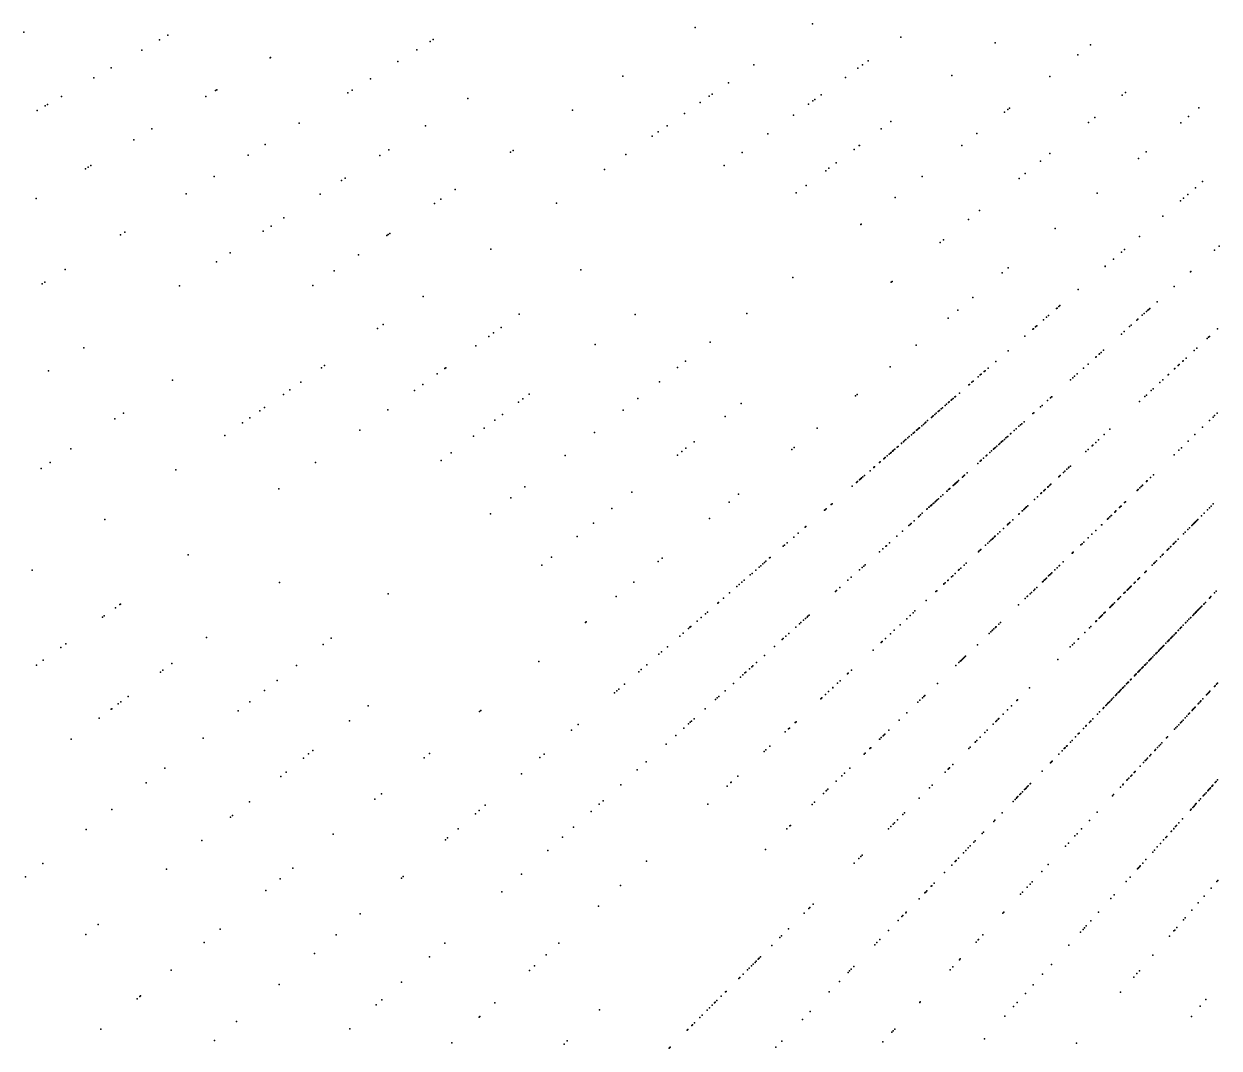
# Model space of a CAD drawing. Header units: metres. Extents: x -4327 to 4266, y -3886 to 3992.
# Drawn here: x -831.5 to -564.8, y -687.5 to -459 of the extents above; entities that cross this region are included whole.
import ezdxf

# ---------------------------------------------------------------- set-up
doc = ezdxf.new("R2010")
doc.units = ezdxf.units.M

msp = doc.modelspace()

# ---------------------------------------------------------------- linework, layer by layer
for p in [(-831.49, -460.9, 2105.85), (-681.73, -459.83, 2102.67), (-655.57, -459.03, 2110.62), (-801.24, -462.6, 2107.35), (-799.39, -461.53, 2086.98), (-740.87, -462.95, 2123.84), (-740.18, -462.52, 2102.27), (-635.84, -461.97, 2114.4), (-614.78, -463.27, 2091.86), (-593.52, -463.71, 2088.86), (-805.16, -464.86, 2092.78), (-776.55, -466.6, 2094.46), (-776.46, -466.54, 2119.55), (-743.82, -464.79, 2099.67), (-596.35, -465.92, 2109.62), (-812, -468.81, 2101.3), (-748.07, -467.45, 2121.41), (-668.64, -468.18, 2083.84), (-645.42, -468.93, 2093.65), (-644.37, -468.16, 2097.09), (-643.15, -467.28, 2096.59), (-815.88, -471.05, 2111.35), (-754.2, -471.28, 2125.71), (-697.86, -470.71, 2094.96), (-648.21, -470.95, 2095.82), (-624.44, -470.55, 2114.04), (-602.57, -470.78, 2095.59), (-788.72, -473.91, 2105.19), (-788.46, -473.75, 2088.95), (-759.25, -474.43, 2101.21), (-758.22, -473.79, 2124), (-674.31, -472.16, 2101.53), (-585.73, -474.31, 2104.62), (-826.23, -477.02, 2128.74), (-823.13, -475.23, 2108.42), (-790.87, -475.21, 2095.35), (-732.47, -475.67, 2100.41), (-680.58, -476.55, 2097.44), (-678.63, -475.18, 2104.83), (-677.92, -474.68, 2099.26), (-656.42, -476.92, 2112), (-655.47, -476.22, 2105.5), (-655.06, -475.93, 2087.2), (-653.62, -474.88, 2109.85), (-586.49, -474.93, 2103.73), (-828.55, -478.37, 2122.32), (-826.76, -477.33, 2130.11), (-709.1, -478.3, 2102.15), (-684.12, -479.02, 2115.09), (-659.78, -479.36, 2109.06), (-612.74, -478.73, 2109.5), (-612.01, -478.16, 2103.45), (-611.57, -477.81, 2091.39), (-592.6, -479.88, 2107.55), (-571.68, -479.69, 2091.07), (-569.38, -477.76, 2108.05), (-802.92, -482.45, 2108.54), (-770.07, -481.19, 2118.33), (-741.9, -481.79, 2114.41), (-687.99, -481.74, 2093.56), (-640.25, -482.46, 2096.98), (-638.07, -480.82, 2083.04), (-593.99, -481, 2112.48), (-573.37, -481.12, 2100.9), (-806.96, -484.87, 2116.03), (-691.34, -484.08, 2113.74), (-689.98, -483.13, 2116.29), (-665.53, -483.53, 2100.13), (-618.87, -483.51, 2109.29), (-777.66, -485.94, 2107.38), (-750.09, -487.11, 2095.9), (-722.95, -487.64, 2103.67), (-722.36, -487.24, 2121.54), (-671.25, -487.7, 2114.81), (-646.29, -487.02, 2086.03), (-645.12, -486.13, 2099.2), (-645.1, -486.12, 2085.54), (-622.22, -486.13, 2106.63), (-581.1, -487.6, 2107.38), (-816.54, -490.63, 2091.81), (-781.44, -488.3, 2080.31), (-752.09, -488.41, 2095.15), (-697.17, -488.17, 2108.18), (-675.25, -490.6, 2110.45), (-650.27, -490.01, 2112.52), (-604.69, -489.67, 2121.57), (-602.59, -487.97, 2124.95), (-582.83, -489.05, 2102.84), (-817.77, -491.36, 2119.42), (-817.18, -491.01, 2133.43), (-789.07, -493.07, 2128.79), (-701.95, -491.51, 2119.31), (-652.6, -491.77, 2109.78), (-651.89, -491.24, 2110.93), (-631.1, -493.07, 2094.88), (-608.11, -492.43, 2098.08), (-760.62, -493.95, 2112.55), (-759.82, -493.43, 2113.5), (-735.3, -495.96, 2119.94), (-656.97, -495.06, 2106.85), (-609.47, -493.54, 2099.3), (-570.14, -495.61, 2098.68), (-568.51, -494.2, 2096.26), (-828.74, -497.96, 2113.89), (-795.3, -496.96, 2104.78), (-765.38, -497.04, 2097.3), (-738.47, -498.1, 2096.9), (-659.17, -496.72, 2107.11), (-637.13, -497.78, 2094.35), (-592.07, -496.81, 2110.96), (-573.47, -498.51, -473.37), (-572.78, -497.91, -476.26), (-571.84, -497.09, -477.78), (-739.9, -499.07, 2097.79), (-712.63, -498.99, 2124.8), (-618.29, -500.68, 2115.6), (-773.47, -502.3, 2094.44), (-644.8, -503.77, 2105.86), (-644.71, -503.71, 2115.83), (-620.77, -502.69, 2117.07), (-577.38, -501.91, 2103.71), (-809.91, -506.09, 2124.73), (-808.99, -505.51, 2097.79), (-778.09, -505.3, 2091.46), (-776.32, -504.15, 2117.79), (-750.53, -506.24, 2089.84), (-750.22, -506.03, 2114.23), (-749.84, -505.77, 2116.33), (-601.44, -504.67, 2094.69), (-582.62, -506.47, -472.78), (-727.29, -509.25, 2093.24), (-627.06, -507.79, 2096.86), (-626.31, -507.18, 2097.77), (-564.84, -508.58, 2100.73), (-785.45, -510.08, 2114.37), (-756.86, -510.51, 2088.7), (-588.42, -511.5, 2115.13), (-586.59, -509.92, 2087.5), (-585.98, -509.38, -467.39), (-565.84, -509.49, -476.08), (-822.32, -513.84, 2101.86), (-788.55, -512.09, 2110.26), (-762.26, -514.15, 2109.86), (-707.27, -513.86, 2099.24), (-613.26, -514.59, 2118.27), (-611.91, -513.45, 2106.64), (-590.27, -513.12, -469.08), (-590.25, -513.1, -487.81), (-571.22, -514.33, -472.47), (-571.16, -514.27, -470.69), (-827.45, -517.05, 2099.89), (-826.84, -516.67, 2122.53), (-659.93, -515.59, 2087.53), (-638, -516.64, 2109.38), (-637.79, -516.47, 2108.68), (-796.78, -517.44, 2119.84), (-767.02, -517.36, 2107.35), (-742.41, -519.84, 2107.92), (-596.25, -518.31, 2107.8), (-574.85, -517.6, 2116.31), (-619.79, -520.06, 2095.75), (-601.08, -522.51, -463.02), (-600.99, -522.43, -482.33), (-600.59, -522.09, -462.64), (-600.35, -521.88, -484.19), (-580.29, -522.5, -330.7), (-578.67, -521.04, -324.28), (-720.96, -523.81, 2113.83), (-695.14, -523.82, 2109.48), (-670.17, -523.6, 2103.32), (-625.25, -524.64, 2093.79), (-623.13, -522.86, 2113.89), (-604, -525.05, -315.5), (-603.34, -524.47, -304.62), (-602.88, -524.08, -306.89), (-583.19, -525.11, -294.63), (-582.98, -524.91, -467.58), (-581.97, -524.01, -310.7), (-581.58, -523.65, -310), (-581.05, -523.18, -315.15), (-580.71, -522.87, -316.95), (-580.53, -522.71, 2087.63), (-752.61, -526.98, 2092.7), (-751.37, -526.12, 2089.26), (-725.02, -526.76, 2093.77), (-606.39, -527.13, -326.41), (-606.27, -527.03, -479.41), (-605.8, -526.61, -329.67), (-605.7, -526.53, -330.64), (-605.51, -526.36, 2098.62), (-586.01, -527.65, -483.53), (-584.81, -526.56, -464.41), (-584.48, -526.26, -294.3), (-565.22, -527.08, -470.41), (-727.79, -528.77, 2092.3), (-726.71, -527.98, 2092.33), (-704.03, -530.52, 2116.78), (-678.38, -530.01, 2096.1), (-608.18, -528.68, 2101.01), (-586.65, -528.22, -484.05), (-567.53, -529.23, 2094.63), (-567.23, -528.95, -326.48), (-567.01, -528.74, 2096.22), (-818.15, -531.31, 2114.57), (-730.64, -530.84, 2091.06), (-632.45, -530.69, 2090.9), (-632.44, -530.68, 2111.06), (-611.93, -531.95, -299.88), (-592.27, -533.28, -461.59), (-591.63, -532.71, -313.85), (-591.53, -532.62, 2085.51), (-591.17, -532.3, -463.63), (-590.61, -531.79, -319.33), (-570.37, -531.88, -311.39), (-569.81, -531.36, -326.46), (-765.1, -535.73, 2108.65), (-764.4, -535.24, 2100.55), (-737.59, -535.89, 2107.77), (-737.47, -535.8, 2104.29), (-737.39, -535.74, 2104.06), (-685.66, -535.7, 2095.8), (-683.88, -534.3, 2122.96), (-638.25, -535.56, 2106.73), (-616.39, -535.82, -299.03), (-614.68, -534.33, 2106.27), (-595.06, -535.8, 2104.83), (-594.06, -534.9, -351.48), (-592.35, -533.35, -292.33), (-574.68, -535.9, -295.5), (-573.94, -535.21, 2100.7), (-573.73, -535.01, -314.71), (-572.92, -534.25, -486.24), (-572.89, -534.23, -320.22), (-572.19, -533.57, -303.02), (-825.99, -536.4, 2119.61), (-798.33, -538.48, 2114.56), (-739.26, -537.1, 2087.51), (-618.59, -537.73, -299.08), (-618.11, -537.32, -352.14), (-617.95, -537.17, -474.81), (-617.26, -536.58, 2115.13), (-617.06, -536.4, -454.09), (-597.96, -538.41, -312.66), (-597.46, -537.96, -479.79), (-597.09, -537.62, -355.89), (-596.52, -537.11, 2116.93), (-577.42, -538.45, -465.93), (-576.22, -537.33, -296.29), (-576.11, -537.23, 2112.14), (-574.78, -536, -466.12), (-574.76, -535.97, -339.93), (-772.17, -540.68, 2094.12), (-769.73, -538.97, 2115.17), (-744.38, -540.83, 2092.65), (-742.51, -539.47, 2102.94), (-689.71, -538.86, 2092.04), (-620.64, -539.52, -275.41), (-620.56, -539.44, -273.38), (-620.03, -538.98, -471.04), (-619.7, -538.7, -470.79), (-579.96, -540.82, 2122.72), (-579.56, -540.44, -462.43), (-578.03, -539.02, -288.89), (-773.61, -541.69, 2110.32), (-721.14, -543.42, 2093.84), (-720.19, -542.7, 2097.35), (-718.8, -541.66, 2096.47), (-694.51, -542.61, 2119.57), (-671.46, -543.73, 2106.98), (-645.95, -542.02, 2088.71), (-645.57, -541.7, 2104), (-625.66, -543.88, -455.69), (-625.22, -543.49, -301.26), (-625.06, -543.36, -256.42), (-624.6, -542.96, -259.21), (-624.48, -542.85, -473.82), (-624.16, -542.57, -256.05), (-623.78, -542.24, -261.84), (-623.77, -542.24, -280.31), (-623.76, -542.22, -320.63), (-623.73, -542.2, -312.34), (-623.65, -542.13, -470.2), (-622.79, -541.38, -319.09), (-603.14, -543.07, -291.15), (-602.47, -542.47, -453.14), (-602.22, -542.24, -475.85), (-602.18, -542.21, -279.76), (-582.62, -543.3, -307.04), (-581.42, -542.18, 2110.49), (-581.03, -541.82, -482.98), (-809.26, -545.85, 2125.03), (-778.87, -545.37, 2100.03), (-777.79, -544.62, 2121.73), (-750.28, -545.11, 2096.81), (-724.75, -546.14, 2094.89), (-697.83, -545.21, 2110.22), (-675.02, -546.62, 2108.34), (-628.81, -546.61, -448.56), (-628.66, -546.49, -361.38), (-628.26, -546.14, -458.77), (-627.98, -545.89, -298.49), (-627.53, -545.51, -294.19), (-627.41, -545.4, -262.37), (-627.23, -545.24, 2091.42), (-626.83, -544.9, -300.5), (-626.81, -544.88, -295.38), (-626.56, -544.66, -454.58), (-625.98, -544.16, -302.14), (-606.36, -545.97, 2116.95), (-606.14, -545.77, -278.11), (-604.71, -544.48, 2118.07), (-604.31, -544.13, -286.72), (-565.83, -546.42, -287.51), (-565.27, -545.87, -288.2), (-811.18, -547.15, 2111.84), (-782.7, -548.05, 2119.59), (-781.06, -546.9, 2130.63), (-728.84, -549.22, 2103.57), (-728.81, -549.2, 2116.11), (-726.42, -547.4, 2093.44), (-654.53, -549.21, 2109.8), (-631.81, -549.22, -429.72), (-631.77, -549.19, -260.68), (-631.68, -549.11, -248.17), (-631.16, -548.66, -246.98), (-630.82, -548.36, -288.57), (-630.52, -548.1, -435.2), (-630.49, -548.07, -239.3), (-630.49, -548.08, -281.3), (-630.25, -547.87, 2088.21), (-629.86, -547.53, -434.16), (-629.03, -546.81, -286.23), (-609.5, -548.8, 2100.56), (-609.17, -548.5, -269.06), (-608.85, -548.22, -470.94), (-608.36, -547.77, -306.84), (-568.51, -549, -460.61), (-566.96, -547.5, -462.82), (-566.16, -546.74, 2089.43), (-786.65, -550.82, 2117.95), (-756.56, -549.67, 2108.14), (-731.18, -550.98, 2113.47), (-704.21, -550.19, 2113.32), (-634.71, -551.75, 2096.35), (-634.27, -551.37, -222.98), (-633.97, -551.1, 2087.31), (-633.47, -550.67, -409.67), (-633.08, -550.33, -225.99), (-633.05, -550.3, -435.78), (-632.78, -550.07, -405.26), (-632.34, -549.69, -427.78), (-632.23, -549.59, -243.92), (-631.95, -549.34, -439.67), (-631.91, -549.31, -235.4), (-612.74, -551.71, -470.36), (-612.39, -551.4, -269.49), (-612.13, -551.16, -294.47), (-612.01, -551.06, -474.58), (-611.35, -550.46, -296.63), (-611.31, -550.42, -275.49), (-610.56, -549.75, -287.67), (-610.12, -549.36, -302.63), (-591.78, -551.84, -294.26), (-590.45, -550.61, -477.05), (-589.21, -549.45, 2097.07), (-570.22, -550.65, 2107.88), (-821.04, -553.8, 2122.3), (-684.67, -554.43, 2096.13), (-683.78, -553.71, 2096.61), (-681.95, -552.23, 2113.58), (-660.2, -553.97, 2098.42), (-659.67, -553.53, 2106.53), (-638.01, -554.61, -401.81), (-637.71, -554.35, -415.26), (-637.66, -554.31, -423.27), (-637.62, -554.27, -463.2), (-637.47, -554.14, -375.24), (-637.2, -553.91, -222.04), (-637.2, -553.91, -416.07), (-637.19, -553.9, -225.98), (-636.68, -553.46, -418.03), (-636.46, -553.27, -223.75), (-635.71, -552.62, -394.18), (-635.66, -552.57, -418.5), (-635.27, -552.23, -448.45), (-635, -552, -410.09), (-615.59, -554.28, -245.62), (-615.19, -553.92, -247.42), (-615.12, -553.85, -462.66), (-614.94, -553.69, 2092.31), (-614.74, -553.52, -463.56), (-614.43, -553.24, -263.42), (-614, -552.85, -265.22), (-613.77, -552.64, -466.39), (-613.43, -552.33, -256.06), (-613.28, -552.2, -469.58), (-613.08, -552.02, -289.36), (-594.55, -554.43, -285.14), (-594.04, -553.95, -303.94), (-593.15, -553.12, -301.47), (-593.01, -552.99, -475.54), (-592.36, -552.38, -293.55), (-573.82, -554.13, -460.84), (-573.25, -553.58, 2119.11), (-571.74, -552.12, 2103.07), (-825.63, -556.9, 2101.19), (-766.46, -556.87, 2123.22), (-738.42, -556.44, 2112.25), (-736.14, -554.72, 2115.13), (-710.77, -555.31, 2091.55), (-685.66, -555.24, 2128.38), (-640.59, -556.86, -253.19), (-640.46, -556.74, -394.31), (-639.67, -556.05, -398.33), (-639.57, -555.97, -241.75), (-639.56, -555.96, -216.94), (-639.49, -555.9, -208.07), (-639.4, -555.82, -202.18), (-639.31, -555.75, -245.65), (-638.91, -555.4, -392.79), (-638.45, -555, -228.41), (-638.17, -554.76, -389.54), (-618.68, -557.06, -231.12), (-618.11, -556.55, -438.47), (-617.94, -556.4, -232.8), (-617.91, -556.37, -440.07), (-617.43, -555.94, 2104.16), (-617.41, -555.92, -432.2), (-616.84, -555.41, -448.04), (-616.65, -555.23, -256.42), (-616.01, -554.66, -269.08), (-574.85, -555.13, 2104.1), (-827.62, -558.24, 2100.33), (-797.62, -558.5, 2125.86), (-643.93, -559.76, -355.32), (-642.71, -558.7, -374.99), (-641.86, -557.96, -380.6), (-641.85, -557.95, 2103.32), (-641.72, -557.84, -212.74), (-621.85, -559.92, -225.93), (-621.63, -559.72, -438.06), (-621.62, -559.71, -429.95), (-621.06, -559.21, -420.95), (-600.29, -559.78, -257.56), (-599.57, -559.1, -336.7), (-599.53, -559.07, -301.66), (-599.25, -558.81, -262.04), (-598.8, -558.39, -292.7), (-598.41, -558.03, -473.29), (-598.34, -557.96, -262.62), (-598.33, -557.95, -267.55), (-598.02, -557.66, -278.31), (-579.51, -559.63, 2110.73), (-719.74, -562.32, 2102.15), (-646.68, -562.15, 2102.61), (-645.71, -561.3, -190.41), (-645.64, -561.24, -204.15), (-645.5, -561.12, -356.19), (-645.03, -560.72, 2113.75), (-644.9, -560.6, -210.33), (-644.83, -560.54, -384.04), (-644.73, -560.46, -191.59), (-644.7, -560.43, -194.03), (-644.69, -560.42, -208.29), (-644.59, -560.33, -370.54), (-644.3, -560.08, -359.36), (-624.18, -562.01, -215.02), (-624.06, -561.91, -401.95), (-623.89, -561.76, -433.84), (-623.89, -561.76, 2089.39), (-623.88, -561.75, -422.86), (-623.83, -561.7, -216.85), (-623.72, -561.6, -265.38), (-623.7, -561.58, -424.46), (-623.57, -561.46, -220.18), (-623.43, -561.34, -408.88), (-623.35, -561.26, -425.95), (-623.23, -561.16, -389.67), (-622.95, -560.91, -234.69), (-622.06, -560.11, -447.13), (-603.03, -562.33, -466.8), (-603.03, -562.34, -243.51), (-602.92, -562.23, -255.24), (-602.61, -561.94, -268.96), (-602.36, -561.71, -473.43), (-600.58, -560.05, 2116.8), (-600.53, -560.01, -467.23), (-582.53, -562.54, -299.01), (-582.19, -562.22, -327.25), (-581.96, -561.99, -290.22), (-581.92, -561.95, -297.69), (-581.05, -561.11, -457.88), (-580.94, -561, -332.2), (-580.92, -560.99, 2119.35), (-580.16, -560.25, -286.84), (-774.6, -562.78, 2133.24), (-722.84, -564.75, 2108.07), (-695.89, -563.52, 2107.94), (-672.04, -563.91, 2122.87), (-627.71, -565.19, -256.48), (-627.44, -564.95, -412.08), (-626.91, -564.47, -403.22), (-626.48, -564.09, -232.55), (-625.59, -563.28, -346.27), (-625.54, -563.24, -219.9), (-625.19, -562.92, 2107.01), (-625.05, -562.8, -400.9), (-624.95, -562.71, -252.35), (-606.05, -565.15, -457.86), (-605.37, -564.52, -241.51), (-604.59, -563.79, -457.35), (-604.44, -563.65, -260.34), (-603.93, -563.17, -250.74), (-603.87, -563.12, -438.16), (-603.63, -562.9, -265.44), (-583.11, -563.11, -472.44), (-583.03, -563.03, -285.28), (-582.87, -562.87, -286.69), (-700.34, -567.13, 2115.01), (-674.17, -565.7, 2126.32), (-652.88, -567.54, 2096.54), (-652.75, -567.43, -187.54), (-652.49, -567.2, -187.96), (-651.38, -566.24, -194.56), (-651.19, -566.07, 2110.7), (-630.04, -567.29, -201.83), (-629.99, -567.24, -395.02), (-629.57, -566.87, -215.89), (-629.5, -566.81, -463.82), (-629.23, -566.56, -382.25), (-629.17, -566.51, -386.67), (-629.13, -566.47, -368.38), (-629.04, -566.39, -217.68), (-628.93, -566.29, -363.33), (-628.63, -566.02, -209.68), (-628.51, -565.91, -262.36), (-628.2, -565.63, -398.4), (-628.18, -565.62, -387.18), (-627.97, -565.43, -222.23), (-627.95, -565.41, -378.15), (-608.78, -567.69, -230.6), (-608.7, -567.63, -424.94), (-608.41, -567.35, -440.87), (-608.17, -567.12, -449.45), (-607.95, -566.93, -439.38), (-607.82, -566.8, -444.52), (-607.8, -566.78, -231.69), (-607.54, -566.54, -284.26), (-588.13, -567.95, -469.37), (-588.12, -567.94, -268.36), (-587.96, -567.79, -252.58), (-587.86, -567.69, -337.72), (-587.03, -566.89, -257.55), (-586.93, -566.79, -470.78), (-586.76, -566.63, -285.6), (-586.71, -566.58, -471.79), (-585.91, -565.81, -262.44), (-585.74, -565.64, -264.82), (-567.45, -567.45, -275.59), (-566.95, -566.95, -241.07), (-566.62, -566.62, -267.39), (-566.13, -566.13, -276.41), (-813.41, -569.56, 2086.24), (-727.41, -568.32, 2115.09), (-704.39, -570.41, 2086.1), (-678.54, -569.36, 2094.67), (-633.57, -570.47, -181.94), (-632.88, -569.85, -195.39), (-631.9, -568.96, -199.97), (-631.85, -568.92, -190.2), (-631.77, -568.85, -356.22), (-631.43, -568.54, -194.94), (-631.05, -568.2, -388.95), (-611.89, -570.59, -417.42), (-611.84, -570.55, -399.31), (-611.62, -570.34, -228.73), (-611.51, -570.24, -399.1), (-610.88, -569.66, -452.04), (-609.54, -568.4, -434.73), (-609.48, -568.35, -437.58), (-589.76, -569.52, -465.92), (-589.64, -569.41, -260.17), (-589.54, -569.31, -260.62), (-589.21, -568.99, -467.26), (-589.18, -568.97, -464.29), (-588.91, -568.7, -292.17), (-588.87, -568.67, -251.01), (-570.45, -570.45, -224.91), (-570.34, -570.34, 2106.35), (-570.21, -570.21, -471.75), (-570.05, -570.05, -239.52), (-569.81, -569.81, -256.74), (-569.58, -569.58, -228.36), (-568.77, -568.77, 2090.33), (-568.17, -568.17, -257.45), (-658.72, -572.62, -175.35), (-657.18, -571.28, 2116.9), (-657.03, -571.14, -178.85), (-635.47, -572.18, -187.86), (-634.06, -570.91, -185.98), (-633.79, -570.67, 2102.62), (-614.77, -573.28, -232.87), (-614.23, -572.78, -393.58), (-613.77, -572.35, 2091.94), (-612.97, -571.6, -222.86), (-612.06, -570.76, -431.32), (-593.2, -572.84, -251.87), (-593.2, -572.84, -251.87), (-592.37, -572.04, -268.81), (-591.08, -570.8, -461.65), (-591.03, -570.75, -254.88), (-572.81, -572.81, -467.4), (-572.41, -572.41, -224.26), (-571.8, -571.8, -228.3), (-571.42, -571.42, -232.91), (-570.95, -570.95, -285.69), (-570.72, -570.72, -248.45), (-708.03, -573.35, 2096.88), (-662.07, -575.53, -155.92), (-661.8, -575.3, -159.31), (-661.24, -574.8, -176.51), (-659.73, -573.5, -171.16), (-639.21, -575.55, -181.11), (-639.08, -575.43, -185.49), (-638.37, -574.79, -180.39), (-636.75, -573.33, 2119.08), (-616.94, -575.31, -219.88), (-616.45, -574.85, -400.63), (-616.06, -574.48, -224.48), (-615.75, -574.19, -211.14), (-615.48, -573.94, -402.25), (-615.41, -573.88, -386.53), (-615.24, -573.72, 2090.33), (-614.97, -573.47, -422.97), (-614.84, -573.34, -404.65), (-595.67, -575.24, -440.59), (-595.42, -574.99, -428.89), (-595.05, -574.63, -432.06), (-594.03, -573.65, -434.76), (-575.7, -575.7, -243.34), (-575.6, -575.6, 2088.2), (-575.06, -575.06, -459.82), (-574.96, -574.96, -462.09), (-574.84, -574.84, -210.48), (-574.56, -574.56, -248.66), (-574.5, -574.5, -238.5), (-573.96, -573.96, -233.95), (-794.81, -577.46, 2108.34), (-713.8, -578.02, 2098.28), (-689.1, -578.22, 2104.83), (-665.11, -578.17, -156.14), (-664.97, -578.05, -181.01), (-640.58, -576.78, 2108.62), (-639.89, -576.16, 2099.81), (-618.54, -576.8, -374.62), (-618.47, -576.73, -359.77), (-618.42, -576.69, -362.47), (-618.13, -576.41, -233.15), (-618.01, -576.31, -394.32), (-597.59, -577.08, -434.48), (-597.58, -577.07, -424.71), (-597.57, -577.06, -435.61), (-597.41, -576.91, -425.16), (-577.95, -577.95, -216.38), (-577.52, -577.52, -468.87), (-577.32, -577.32, -210.91), (-577.29, -577.29, -208.05), (-576.41, -576.41, -246.07), (-576.3, -576.3, -464.34), (-576.08, -576.08, -218.54), (-829.63, -580.91, 2110.02), (-715.94, -579.76, 2107.71), (-689.95, -578.94, 2101.09), (-668.21, -580.87, 2119.5), (-667.44, -580.2, 2100.95), (-667.09, -579.9, -155.61), (-666.65, -579.51, -157.49), (-666.24, -579.16, -161.87), (-665.94, -578.89, -170.77), (-645.03, -580.79, -177.82), (-644.46, -580.28, -164.89), (-644.13, -579.98, -167.25), (-643.79, -579.67, -183.4), (-622.96, -580.92, 2103.32), (-622.8, -580.77, -208.62), (-622.46, -580.46, -210.48), (-622.45, -580.44, -357.17), (-621.75, -579.79, -383.79), (-621.26, -579.33, -200.27), (-601.48, -580.85, -447.23), (-600.96, -580.34, -387.08), (-600.53, -579.92, -389.56), (-600.45, -579.85, -427.32), (-599.62, -579.05, -429.03), (-581.22, -581.22, -452.41), (-581.1, -581.1, -422.4), (-579.77, -579.77, 2113.53), (-579.39, -579.39, -205.48), (-579.37, -579.37, -204.53), (-579.34, -579.34, -197.41), (-579.08, -579.08, -444.94), (-578.82, -578.82, -207.65), (-774.5, -583.62, 2105.11), (-695.43, -583.54, 2086.29), (-671.32, -583.57, -151.1), (-670.82, -583.14, -153.48), (-669.47, -581.96, -139.75), (-669.05, -581.6, -141.65), (-647.64, -583.14, -158.33), (-646.92, -582.49, -182.8), (-626.22, -583.96, -186.15), (-625.96, -583.72, 2103.54), (-625.39, -583.18, -194.72), (-625.31, -583.11, -195.18), (-624.56, -582.41, -197.4), (-624.28, -582.15, -201.24), (-623.7, -581.61, -187.84), (-604.22, -583.49, -400.36), (-604.12, -583.39, -222.33), (-603.85, -583.14, -221.74), (-603.68, -582.97, -221.68), (-603.43, -582.72, -235.35), (-603.34, -582.64, -394.18), (-602.88, -582.19, -228.74), (-602.65, -581.97, -383.18), (-602.62, -581.94, -228.15), (-602.36, -581.69, -228.54), (-602.17, -581.51, -383.43), (-583.79, -583.79, -433.51), (-583.59, -583.59, -425.93), (-582.98, -582.98, -196.27), (-582.9, -582.9, -438.03), (-582.85, -582.85, 2104.32), (-582.63, -582.63, -436.09), (-581.43, -581.43, -432.33), (-750.23, -586.15, 2102.76), (-674.05, -585.94, -126.26), (-672.47, -584.57, -141.87), (-671.93, -584.1, -144.75), (-650.41, -585.63, -162.95), (-650.18, -585.43, 2104.1), (-649.42, -584.74, -168.63), (-628.06, -585.68, -177.89), (-627.85, -585.48, -181.74), (-626.26, -584, -190.57), (-607.01, -586.18, -391.53), (-606.72, -585.91, -220.34), (-606.2, -585.4, -223.1), (-605.93, -585.14, -394.75), (-605.51, -584.73, -400.09), (-586.06, -586.06, -407.89), (-585.87, -585.87, -180.6), (-585.77, -585.77, -194.82), (-585.37, -585.37, -200.42), (-585.28, -585.28, -430.02), (-585.15, -585.15, -202.73), (-585.01, -585.01, -394.34), (-584.74, -584.74, -398.04), (-584.63, -584.63, -431.26), (-584.55, -584.55, -452.66), (-584.45, -584.45, -401.18), (-565.85, -585.95, -217.07), (-565.46, -585.55, 2094.91), (-811.05, -589.26, 2088.61), (-810.09, -588.56, 2086.13), (-809.92, -588.44, 2124.16), (-699.32, -586.8, 2110.53), (-676.71, -588.26, -138.26), (-676.51, -588.08, -143.23), (-675.43, -587.15, 2106.79), (-630.17, -587.65, -163.35), (-609.56, -588.65, -358.88), (-608.07, -587.21, -358), (-607.65, -586.8, -391.39), (-607.57, -586.72, -229.53), (-589.2, -589.2, -420.85), (-589.05, -589.05, -181.11), (-588.86, -588.86, -398.61), (-588.81, -588.81, -179.13), (-588.67, -588.67, -350.43), (-588.6, -588.6, -414.17), (-588.5, -588.5, -385.61), (-588.47, -588.47, -462.8), (-588.44, -588.44, -186.16), (-588.19, -588.19, 2093.28), (-587.44, -587.44, -388.22), (-587.3, -587.3, -402.02), (-587.15, -587.15, -445.88), (-586.85, -586.85, -415.77), (-569.05, -589.27, -454.37), (-568.87, -589.08, -463.02), (-568.69, -588.9, -215.3), (-568.28, -588.48, -461.96), (-568.18, -588.37, -456.6), (-567.91, -588.09, 2104), (-566.97, -587.12, -455.63), (-566.94, -587.08, -333.11), (-566.85, -586.99, 2113.71), (-566.67, -586.8, -459.48), (-813.94, -591.36, 2096.05), (-813.55, -591.08, 2086.29), (-680.4, -591.46, -121.94), (-679.43, -590.62, -120.27), (-678.99, -590.24, -122.69), (-657.12, -591.68, -147.72), (-656.76, -591.35, -147.64), (-656.75, -591.34, -155.08), (-656.57, -591.18, -153.55), (-656.26, -590.9, -154.47), (-634.54, -591.72, -158.6), (-633.74, -590.97, 2119.72), (-633.11, -590.38, -175.38), (-632.7, -590, -167.91), (-591.63, -591.63, -184.29), (-591.41, -591.41, -171.35), (-591.23, -591.23, -365.46), (-591.1, -591.1, -172.21), (-590.82, -590.82, -377.21), (-590.52, -590.52, -392.48), (-590.35, -590.35, -391.81), (-590.26, -590.26, -369.2), (-571.56, -591.86, -444.13), (-571.2, -591.5, 2500.52), (-571.12, -591.42, -453.1), (-570.7, -590.97, -214.14), (-570.49, -590.76, 2103.36), (-570.44, -590.7, -418.13), (-570.44, -590.7, -229.9), (-570.2, -590.46, -447.71), (-570.1, -590.35, -440.11), (-569.99, -590.24, -233.11), (-569.92, -590.17, -441.12), (-569.92, -590.17, -231.63), (-569.71, -589.95, -217.6), (-569.64, -589.88, -233.93), (-569.48, -589.71, -432.74), (-569.3, -589.53, -234.76), (-706.23, -592.6, 2096.77), (-706.05, -592.45, 2090.05), (-683.18, -593.88, -118.92), (-682.9, -593.64, 2091.94), (-682.81, -593.56, -116.85), (-682.75, -593.51, 2091.48), (-682.68, -593.44, -123.86), (-681.3, -592.24, -106.6), (-659.28, -593.62, -130.85), (-658.45, -592.87, -136.62), (-658.14, -592.59, -142.5), (-657.55, -592.06, -147.32), (-637.31, -594.3, -164.21), (-636, -593.08, 2117.38), (-615.49, -594.37, -188.96), (-615.42, -594.3, -189.42), (-615.12, -594.01, -194.72), (-614.74, -593.65, -190.19), (-614.64, -593.55, -193.1), (-614.6, -593.51, -198.97), (-614.01, -592.94, -200.25), (-613.58, -592.53, -196.19), (-593.72, -593.72, -177.75), (-593.43, -593.43, -357.59), (-592.33, -592.33, -351), (-592.23, -592.23, -179.22), (-592.17, -592.17, -167.29), (-573.98, -594.38, -398.83), (-573.86, -594.25, -402.64), (-573.54, -593.92, -419.27), (-573.51, -593.89, -422.65), (-573.34, -593.71, 2496.08), (-573.25, -593.62, -450.11), (-572.82, -593.17, -235.23), (-572.31, -592.64, -223.89), (-572.3, -592.64, -342.57), (-572.24, -592.57, -441.76), (-571.91, -592.23, -435.74), (-790.76, -595.88, 2133.98), (-762.93, -596.07, 2119.87), (-685.14, -595.59, -108.2), (-684.39, -594.93, -101.57), (-662.3, -596.33, -125.5), (-662.12, -596.17, -132.41), (-661.52, -595.64, 2095.52), (-660.85, -595.03, -152.55), (-640.2, -597, 2095.51), (-640.13, -596.93, 2095.28), (-640.02, -596.83, -155.05), (-639.27, -596.13, -160.77), (-638.12, -595.06, -166.39), (-616.14, -595, -187.19), (-615.77, -594.64, -189.53), (-597.17, -597.17, -170.14), (-596.26, -596.26, 2101.92), (-596.19, -596.19, -382.86), (-594.78, -594.78, -174.24), (-576.7, -597.19, -209.64), (-576.35, -596.83, -202.31), (-576.29, -596.77, -373.98), (-576.14, -596.61, -396.99), (-576.08, -596.55, -444.15), (-575.99, -596.45, -424.48), (-575.71, -596.16, -420.85), (-575.69, -596.15, -203.03), (-575.64, -596.09, -229.08), (-575.51, -595.96, -447.78), (-575.33, -595.77, -219.26), (-575.28, -595.72, -414.87), (-575.18, -595.62, -394.66), (-575.17, -595.61, -427.3), (-574.9, -595.33, -447.31), (-574.58, -594.99, -447.64), (-574.57, -594.99, -223.32), (-574.54, -594.95, 2501.31), (-574.44, -594.85, -397.48), (-823.23, -598.11, 2105.23), (-822.12, -597.31, 2105.33), (-764.69, -597.44, 2109.5), (-689.83, -599.66, -85.24), (-689.22, -599.13, -109.35), (-687.93, -598.01, -104.61), (-666.28, -599.92, -123.26), (-664.06, -597.92, -111.45), (-642.04, -598.71, -141.74), (-618.77, -597.54, -182.1), (-598.03, -598.03, -150.32), (-597.56, -597.56, -155.43), (-579.31, -599.89, -418.92), (-578.97, -599.54, -381.2), (-578.86, -599.42, -407.27), (-578.86, -599.43, -414.05), (-578.67, -599.23, -381.55), (-578.39, -598.94, -405.81), (-578.19, -598.74, -370.31), (-578.02, -598.55, -221.26), (-577.91, -598.44, -403.23), (-577.76, -598.29, -405.38), (-577.74, -598.27, -432.66), (-577.7, -598.23, -424.03), (-577.46, -597.97, -382.95), (-577.46, -597.98, -407.97), (-577.3, -597.81, -431.18), (-577.16, -597.67, -200.67), (-828.68, -602.07, 2119.18), (-827.21, -601, 2103.68), (-798.47, -601.69, 2094.63), (-770.69, -602.13, 2101.85), (-716.6, -601.3, 2099.53), (-692.52, -602, -99.73), (-669.08, -602.44, -109.8), (-668.88, -602.26, -119.75), (-668.05, -601.51, -120.59), (-623.55, -602.16, -151.63), (-622.89, -601.52, -155.37), (-622.59, -601.22, -157.73), (-622.45, -601.09, -160.13), (-622.3, -600.95, -155.7), (-622.11, -600.76, -158.58), (-621.86, -600.52, -160.47), (-621.64, -600.31, -164.8), (-621.41, -600.09, -163.77), (-600.82, -600.82, -167.33), (-581.94, -602.62, -382.06), (-581.79, -602.46, -221.23), (-581.46, -602.12, -345.38), (-581.43, -602.09, -387.25), (-581.33, -601.98, -358.73), (-581.26, -601.92, 2503.09), (-581.21, -601.86, -193.4), (-580.92, -601.56, -384.69), (-580.89, -601.53, -412.66), (-580.49, -601.11, -386.62), (-580.48, -601.1, 2463.9), (-580.43, -601.05, -200.36), (-580.31, -600.93, -385.39), (-580.26, -600.88, -412.79), (-580.17, -600.78, -360.71), (-580.13, -600.74, -202.18), (-580.05, -600.66, -361.72), (-579.91, -600.52, -401.27), (-579.64, -600.24, -459.86), (-801.03, -603.62, 2092.54), (-800.46, -603.19, 2093.99), (-694.3, -603.55, -86.3), (-693.75, -603.07, -88.76), (-671.64, -604.75, -97.23), (-671.1, -604.26, -110.13), (-671.06, -604.22, 2103.36), (-670.62, -603.83, 2101.98), (-670.45, -603.68, 2092.01), (-669.58, -602.89, -118.37), (-647.74, -604.03, -140.52), (-647.6, -603.9, -133.57), (-646.88, -603.23, -150.74), (-646.86, -603.2, -131.94), (-584.48, -605.24, -207.1), (-583.72, -604.46, -207.32), (-583.63, -604.37, -189.39), (-583.54, -604.27, -180.71), (-583.4, -604.13, -393.02), (-583.32, -604.04, -202.33), (-582.94, -603.65, -364.07), (-582.77, -603.47, -377.63), (-582.71, -603.41, -366.1), (-582.64, -603.34, -193.4), (-582.42, -603.11, -188.03), (-582.34, -603.03, -212.18), (-582.11, -602.79, 2497.67), (-777.83, -607.71, 2127.41), (-774.97, -605.47, 2101.52), (-699.24, -607.84, 2116.6), (-698.76, -607.42, -73.12), (-697.53, -606.36, 2120.86), (-675.01, -607.79, -108.26), (-673.18, -606.14, -113.98), (-651.95, -607.95, -130.99), (-651.04, -607.11, -130.81), (-651.03, -607.09, 2108.28), (-651.03, -607.09, 2108.28), (-649.96, -606.09, -127.12), (-649.37, -605.55, 2099.73), (-627.7, -606.17, 2101.81), (-607.17, -607.17, 2103.76), (-587.08, -607.94, -157.83), (-586.91, -607.76, -196.76), (-586.9, -607.75, 2460.22), (-586.68, -607.52, -172.55), (-586.4, -607.24, -171.99), (-586.31, -607.14, -162.39), (-586.29, -607.12, -191.7), (-586.15, -606.98, -170), (-585.9, -606.71, -168.01), (-585.47, -606.27, -165.97), (-585.27, -606.06, -203.49), (-585.17, -605.96, -197.63), (-585.13, -605.92, 2470.34), (-585.09, -605.87, -168.73), (-585.08, -605.87, 2092.88), (-584.62, -605.39, -182.97), (-566.88, -607.9, -461.04), (-565.89, -606.84, -229.87), (-565.72, -606.66, -466.63), (-565.44, -606.36, -437.08), (-565.2, -606.11, -464.42), (-809.84, -610.26, 2100.83), (-808.23, -609.04, 2087.92), (-781.07, -610.24, 2121.08), (-699.73, -608.26, -66.1), (-699.69, -608.23, -70.17), (-677.21, -609.76, -82.48), (-676.8, -609.39, -90.95), (-676.46, -609.08, -95.42), (-653.73, -609.61, -107.03), (-653.62, -609.51, -123.86), (-653.48, -609.38, -123.34), (-652.65, -608.61, -118.72), (-632.04, -610.35, -132.05), (-631.58, -609.91, -148.65), (-630.99, -609.34, -153.44), (-630.7, -609.06, -151.4), (-630.46, -608.83, -129.76), (-610, -610, 2103.74), (-609.79, -609.79, -158.13), (-589.64, -610.59, -169.08), (-589.47, -610.42, -169.03), (-589.23, -610.16, -185.38), (-588.93, -609.86, 2460.01), (-588.68, -609.6, -172.17), (-588.42, -609.32, -150.07), (-587.97, -608.86, -173.41), (-587.84, -608.73, -153.26), (-587.83, -608.72, -186.39), (-587.62, -608.5, -150.82), (-587.34, -608.21, 2497.51), (-587.22, -608.08, -351.5), (-569.37, -610.58, -224.43), (-569.08, -610.26, -412.91), (-569, -610.18, -369.56), (-568.88, -610.04, -422.44), (-568.88, -610.05, -388.69), (-568.44, -609.58, -390.05), (-567.65, -608.73, -222.29), (-567.63, -608.71, -434.72), (-567.43, -608.5, -393.79), (-567.22, -608.27, -418.36), (-567.19, -608.24, -422.33), (-567.12, -608.17, 2501.14), (-567.05, -608.09, -420.51), (-811.99, -611.88, 2112.29), (-811.9, -611.81, 2112.07), (-810.48, -610.74, 2105.43), (-783.68, -612.28, 2110.14), (-754.71, -611.15, 2105.04), (-729.85, -612.41, 2110.41), (-729.56, -612.17, 2118.8), (-679.49, -611.82, 2110.72), (-634.5, -612.73, 2098.67), (-613.01, -613.01, -139), (-612.02, -612.02, -150.43), (-611.19, -611.19, -157.03), (-611.15, -611.15, -150.21), (-591.94, -612.98, -154.33), (-591.49, -612.5, -155.17), (-590.74, -611.73, -155.46), (-590.64, -611.62, -150.64), (-590.57, -611.55, -163.57), (-590.1, -611.07, -164.4), (-589.87, -610.83, -190.44), (-571.64, -613, -370.72), (-571.41, -612.76, -213.03), (-570.88, -612.19, -401.79), (-570.76, -612.06, -408.46), (-570.7, -612, -375.03), (-570.56, -611.85, -375.49), (-570.31, -611.58, 2474.52), (-570.19, -611.46, 2496.47), (-570.18, -611.44, -368.14), (-570.17, -611.43, -356.22), (-569.51, -610.73, -419.48), (-814.71, -613.93, 2095.92), (-758.86, -614.51, 2119.65), (-707.83, -615.31, -87.99), (-683.24, -615.19, -75.64), (-682.83, -614.82, -82.16), (-682.58, -614.59, 2110.82), (-681.95, -614.03, 2090.18), (-659.4, -614.9, -107.46), (-659.37, -614.87, -115.94), (-659.35, -614.85, 2112.68), (-659.2, -614.71, -123.42), (-636.19, -614.36, 2110.7), (-615.22, -615.22, -139.99), (-614.68, -614.68, -144.74), (-614.63, -614.63, 2119.7), (-614.45, -614.45, -145.17), (-614.11, -614.11, -123.75), (-613.99, -613.99, -138.26), (-594.59, -615.72, -141.08), (-594.46, -615.58, 2109.8), (-593.76, -614.86, -137.53), (-593.52, -614.61, -128.41), (-593.51, -614.59, -135.08), (-593.49, -614.58, -151.85), (-592.99, -614.06, -134.97), (-574.19, -615.75, -342.03), (-573.84, -615.37, -363.95), (-573.46, -614.96, -381.26), (-573.42, -614.92, -353.92), (-573.37, -614.86, -392.31), (-573.18, -614.66, -208.82), (-572.88, -614.34, -211.63), (-572.44, -613.86, -383.35), (-572.04, -613.44, -395.87), (-820.91, -618.6, 2117.73), (-791.49, -618.38, 2089.64), (-709.31, -616.59, -83), (-686.06, -617.74, -96.78), (-684.26, -616.11, -74.23), (-661.63, -616.98, 2091.48), (-660.87, -616.27, -98.71), (-660.71, -616.12, -91.22), (-640.54, -618.56, -119.95), (-640.2, -618.23, -128.79), (-639.79, -617.84, -118.33), (-639.66, -617.71, -125.22), (-639.45, -617.51, -123.7), (-638.49, -616.58, -125.98), (-618.11, -618.11, -126.5), (-617.11, -617.11, -125.81), (-616.6, -616.6, -146.66), (-596.85, -618.06, -148.84), (-596.25, -617.43, -122.3), (-596.05, -617.22, -129.43), (-595.07, -616.21, -136.88), (-576.54, -618.26, -355.31), (-576.34, -618.05, -191.46), (-574.77, -616.37, -378.81), (-574.49, -616.06, -207.34), (-574.46, -616.04, -200.04), (-767.03, -621.13, 2124.15), (-688.22, -619.68, -90.45), (-665.93, -620.99, -84.92), (-665.07, -620.19, -94.33), (-642.76, -620.71, -121.36), (-642.6, -620.55, -119.34), (-642.54, -620.5, 2096.38), (-640.61, -618.63, 2096.44), (-620.66, -620.66, -107.04), (-620.41, -620.41, -111.86), (-620.39, -620.39, 2126.35), (-619.23, -619.23, -113.11), (-619.21, -619.21, -120.88), (-618.88, -618.88, -116.93), (-599.87, -621.19, -148.63), (-599.4, -620.7, -132.57), (-599.26, -620.55, -121.96), (-599.21, -620.5, 2097.02), (-598.9, -620.18, 2506.1), (-598.77, -620.05, -136.76), (-597.98, -619.23, -132.73), (-597.65, -618.89, -138.91), (-579.21, -621.12, -170.62), (-579.11, -621.02, -197.26), (-579, -620.9, -188.94), (-578.6, -620.47, -176.22), (-578.24, -620.08, -177.56), (-577.93, -619.76, -183.26), (-577.6, -619.4, -195.77), (-769.12, -622.82, 2096.94), (-767.99, -621.9, 2096.8), (-742.17, -622.75, 2112.15), (-742.16, -622.75, 2097.02), (-741.02, -621.79, 2121.08), (-716.35, -622.71, 2096.38), (-715.45, -621.93, 2105.97), (-692.65, -623.66, -85.9), (-666.34, -621.37, -86.98), (-644.04, -621.95, 2094.95), (-643.77, -621.68, -116.58), (-602.45, -623.86, -130.34), (-602.4, -623.8, -130.81), (-602.24, -623.64, -135.62), (-602.09, -623.48, 2116.94), (-600.57, -621.91, 2490.98), (-581.71, -623.81, -191.78), (-581.31, -623.38, -178.02), (-581.27, -623.34, -177.04), (-581.05, -623.1, 2489.76), (-580.8, -622.83, -182.72), (-580.32, -622.32, -162.27), (-580.07, -622.05, -180.55), (-800.04, -625.06, 2106.33), (-773, -625.96, 2143.73), (-720.48, -626.31, -73.82), (-694.66, -625.47, 2107.23), (-648.39, -626.15, 2115.47), (-647.24, -625.04, -92.34), (-625.98, -625.98, -111.39), (-625.28, -625.28, -117.15), (-625.16, -625.16, -93.17), (-624.97, -624.97, -123.97), (-624.27, -624.27, -110.6), (-604.28, -625.75, 2424.94), (-583.76, -626.01, -165.17), (-583.67, -625.91, -144.9), (-583.6, -625.83, -142.48), (-582.45, -624.6, -153.71), (-804.22, -628.32, 2108.5), (-774.2, -626.94, 2101.86), (-698.35, -628.8, -81.44), (-674.57, -629.05, -92.62), (-673.74, -628.27, -91.49), (-673.68, -628.22, 2107.48), (-672.19, -626.82, -73.09), (-650.26, -627.95, 2115.18), (-649.02, -626.75, -97.57), (-628.89, -628.89, 2093.68), (-607.64, -629.23, 2498.29), (-607.41, -629, -119.24), (-606.97, -628.53, -122.07), (-606.95, -628.52, -124.01), (-586.81, -629.28, -138.44), (-586.34, -628.78, -142.67), (-586.23, -628.65, -142.16), (-585.39, -627.76, -157.88), (-585.25, -627.61, -127.05), (-584.99, -627.33, -159.7), (-584.55, -626.85, -141.75), (-584.34, -626.63, -156.62), (-566.45, -629.11, -204.95), (-566.44, -629.09, -377.17), (-566.41, -629.06, -202), (-566.32, -628.97, -373.23), (-566.24, -628.87, 2495.16), (-565.68, -628.25, -420.06), (-565.46, -628.01, -203.61), (-565.18, -627.69, -398.08), (-751.72, -630.77, 2117.96), (-653.12, -630.71, -83.18), (-652.5, -630.11, -87.09), (-652.43, -630.05, -93.08), (-652.1, -629.72, -85.04), (-631.73, -631.73, -90.7), (-629.48, -629.48, -108.07), (-610.04, -631.72, 2469.23), (-609.97, -631.64, -114.38), (-609.86, -631.52, -96.87), (-609.72, -631.39, -105.1), (-609.32, -630.97, -103.58), (-609.07, -630.71, -104.5), (-608.69, -630.31, -122.42), (-608.23, -629.84, 2112.21), (-608.06, -629.67, -108.2), (-607.89, -629.49, -117.88), (-588.63, -631.23, -122.5), (-588.39, -630.97, -121.49), (-568.96, -631.89, -355.2), (-568.4, -631.27, -372.39), (-568.38, -631.25, -382.92), (-568.14, -630.98, -368.91), (-568.01, -630.84, -189.41), (-567.73, -630.53, -191.26), (-567.37, -630.13, -196.98), (-567.24, -629.99, -373.84), (-567.19, -629.93, -192.53), (-566.95, -629.67, -196.34), (-566.94, -629.65, -385.85), (-566.75, -629.44, -372.41), (-811.88, -634.31, 2122.68), (-781.18, -632.58, 2117.81), (-753.17, -631.98, 2115.99), (-729.9, -634.49, 2120.63), (-728.59, -633.35, 2107.68), (-703.15, -633.11, -73.17), (-702.28, -632.34, -75.15), (-678.94, -633.12, -88.11), (-655.66, -633.16, 2123.12), (-655.14, -632.67, 2118.25), (-610.79, -632.49, -96.05), (-610.36, -632.04, -103.75), (-571.25, -634.44, 2485.99), (-571.04, -634.2, -358.13), (-570.73, -633.86, -357.94), (-570.49, -633.59, -363.27), (-570.42, -633.51, -357.75), (-570.2, -633.27, -193.07), (-570.07, -633.13, -175.03), (-569.94, -632.98, -364.57), (-569.32, -632.3, -181.58), (-785.42, -636.02, 2088.02), (-784.92, -635.61, 2086.67), (-730.75, -635.23, -69.56), (-704.94, -634.74, 2107.34), (-637.27, -637.27, -79.59), (-636.57, -636.57, -79.5), (-635.42, -635.42, -86.28), (-635.04, -635.04, -94.14), (-615.08, -636.93, -101.62), (-614.84, -636.69, -104.51), (-613.27, -635.06, -118.43), (-593.77, -636.74, -117.28), (-592.02, -634.87, -129.98), (-573.82, -637.29, -171.31), (-573.02, -636.4, -175.93), (-817.6, -638.78, 2125.81), (-762.46, -639.78, 2097.03), (-734.58, -638.56, 2118.89), (-708.84, -638.24, 2097.56), (-661.3, -638.61, -87.76), (-660.59, -637.93, -92.72), (-660.48, -637.82, -94.23), (-638.56, -638.56, 2109.86), (-638.04, -638.04, -72.75), (-637.52, -637.52, 2090.63), (-617.71, -639.66, 2478.83), (-617.4, -639.34, -119.23), (-596.52, -639.69, 2485.06), (-595.51, -638.6, -124.42), (-575.55, -639.21, -159.18), (-575.45, -639.1, -157.21), (-574.97, -638.57, -162.41), (-574.92, -638.51, -162.88), (-574.56, -638.11, -165.69), (-574.35, -637.88, -168.55), (-791.8, -641.19, 2090.42), (-737.43, -641.04, 2117.98), (-736.95, -640.62, 2107.53), (-711.33, -640.48, 2129.52), (-620.35, -642.39, -103.47), (-619.55, -641.56, -106.79), (-619.25, -641.25, -106.25), (-599.08, -642.43, -105.67), (-598.46, -641.77, -108.96), (-596.99, -640.19, -112.09), (-577.93, -641.85, -156.43), (-577.22, -641.07, -153.81), (-576.75, -640.55, -169.74), (-576.51, -640.28, 2504.44), (-714.57, -643.4, 2123.71), (-666.07, -643.21, -81.26), (-645.21, -645.21, -91.13), (-644.78, -644.78, -94.58), (-644.5, -644.5, 2091.53), (-623.01, -645.15, 2200.77), (-621.88, -643.97, -84.97), (-621.37, -643.45, -89.83), (-620.79, -642.85, -100.09), (-579.66, -643.78, -135.03), (-579.25, -643.32, -137.35), (-578.62, -642.63, -141.56), (-827.27, -646.34, 2142.07), (-799.68, -647.57, 2108.29), (-771.52, -647.38, 2104.13), (-692.57, -645.83, -75.83), (-646.27, -646.27, 2103.53), (-624.48, -646.67, -90.27), (-623.7, -645.86, -98.58), (-623.57, -645.72, 2135.78), (-623.51, -645.66, 2090.72), (-602.95, -646.58, -116.64), (-583.01, -647.49, -121.72), (-582.98, -647.46, -132.4), (-582.84, -647.31, -127.02), (-582.6, -647.04, -120.67), (-582.54, -646.98, -123.08), (-582.43, -646.86, -125.96), (-581.89, -646.25, -133.12), (-581.15, -645.43, -141.69), (-831.1, -649.33, 2093.88), (-774.32, -649.73, 2102.93), (-747.25, -649.58, 2115.79), (-746.84, -649.22, 2096.71), (-720.44, -648.69, 2098.38), (-626.1, -648.35, 2121.75), (-606.56, -650.45, -122.28), (-604.38, -648.12, -94.85), (-585.59, -650.36, -119.35), (-584.7, -649.38, 2465.48), (-565.31, -650.32, 2491.45), (-565.15, -650.13, -130.42), (-777.49, -652.39, 2088.16), (-724.87, -652.68, 2123.44), (-698.36, -651.23, 2096.81), (-630.47, -652.87, -72.67), (-630.34, -652.74, -65.19), (-630.31, -652.71, -69.17), (-630.3, -652.69, -75.64), (-630.03, -652.42, -71.13), (-629.05, -651.4, 2087.28), (-628.93, -651.28, -86.43), (-628.43, -650.75, 2097.75), (-609.12, -653.2, -108.92), (-608.7, -652.75, -109.83), (-607.64, -651.62, -112.11), (-607.01, -650.94, 2493.94), (-566.63, -651.83, -143.32), (-703.3, -655.84, 2102.52), (-655.41, -655.41, 395.53), (-631.76, -654.21, 2086.94), (-589, -654.15, -109.3), (-588.27, -653.34, 2506.54), (-569.48, -655.11, -125.13), (-568.19, -653.63, -122.92), (-756.47, -657.59, 2105.88), (-657.39, -657.39, 383.01), (-656.38, -656.38, 2111.19), (-656.17, -656.17, 379.34), (-635.61, -658.19, -64.23), (-635.37, -657.95, 2105.13), (-634.76, -657.31, -70.66), (-634.66, -657.21, 2115.38), (-613.08, -657.44, 2476.12), (-612.84, -657.19, 2475.18), (-591.75, -657.2, -104.43), (-572.38, -658.45, 2487.43), (-570.89, -656.73, -143.91), (-814.95, -659.93, 2127.89), (-787.69, -660.95, 2121.44), (-660.92, -660.92, 2103.98), (-638.58, -661.27, -88.26), (-636.46, -659.07, 2468.98), (-595.19, -661.03, -123.28), (-594.85, -660.65, -99.08), (-594.5, -660.25, 2485.21), (-593.46, -659.1, -121.93), (-574.75, -661.17, -140.47), (-574.28, -660.64, 2504.43), (-572.75, -658.88, 2519.8), (-817.7, -662.16, 2129.21), (-791.27, -663.95, 2104.69), (-761.81, -662.23, 2088.34), (-662.87, -662.87, 377.26), (-662.48, -662.48, 407.07), (-640.54, -663.3, 2112.8), (-619.07, -663.87, 2475.04), (-618.6, -663.37, -90.08), (-618.52, -663.28, -86.08), (-617.53, -662.22, -97.92), (-595.75, -661.65, -118.94), (-575.93, -662.53, 2468.29), (-574.93, -661.38, -137.08), (-766.65, -666.44, 2101.62), (-737.55, -664.09, 2129.87), (-712.13, -664.07, 2125.86), (-664.62, -664.62, 413.88), (-641.68, -664.48, 2100.89), (-641.19, -663.97, -83.04), (-598.37, -664.55, 2518.71), (-740.97, -667.17, 2094.81), (-717.6, -669.18, 2093.74), (-714.99, -666.74, 2122.14), (-669.18, -669.18, 341.23), (-668.8, -668.8, 359.23), (-668.38, -668.38, 373.23), (-668.13, -668.13, 375.48), (-667.68, -667.68, 346.31), (-667.61, -667.61, 361.54), (-667.46, -667.46, 365.59), (-667.12, -667.12, 403.21), (-622.72, -667.79, -76.12), (-622.58, -667.63, -75.6), (-602.26, -668.88, 2483.43), (-602.25, -668.87, -105.78), (-579.64, -666.8, -129.83), (-798.66, -670.16, 2098.25), (-718.67, -670.17, 2093.88), (-671.75, -671.75, 2098.21), (-670.99, -670.99, 365.15), (-670.03, -670.03, 351.04), (-669.67, -669.67, 368.59), (-647.63, -670.64, 2136.17), (-647.31, -670.31, 2486.1), (-646.94, -669.93, 2108.75), (-646.34, -669.3, -78.59), (-624.84, -670.05, -80.91), (-624.22, -669.4, 2491.44), (-604.22, -671.05, -102.13), (-583.89, -671.69, -123.35), (-583.2, -670.9, -127.16), (-582.63, -670.24, 2497.03), (-774.57, -673.32, 2105.71), (-747.23, -672.81, 2091.89), (-671.98, -671.98, 2123.55), (-649.54, -672.62, 2478.22), (-606.31, -673.37, -98.99), (-806.21, -676.49, 2153.32), (-805.65, -676.02, 2096.49), (-805.45, -675.85, 2118.98), (-751.61, -676.75, 2107.09), (-677.26, -677.26, 323.67), (-676.88, -676.88, 325.24), (-675.91, -675.91, 330.01), (-674.94, -674.94, 332.45), (-674.85, -674.85, 338.84), (-651.83, -674.99, 2482.85), (-631.52, -677.22, 2499.49), (-608.06, -675.32, 2490.38), (-586.82, -675.06, 2493.42), (-567.77, -676.64, 2500.84), (-752.88, -677.89, 2101.83), (-726.42, -677.39, 2098.57), (-703.06, -678.94, 2097.46), (-679.03, -679.03, 2099.57), (-678.54, -678.54, 2138.02), (-677.92, -677.92, 364.72), (-677.45, -677.45, 350.78), (-656.04, -679.35, 2119.62), (-631.63, -677.34, -66.03), (-610.68, -678.23, -86.62), (-609.86, -677.31, -91.52), (-569.07, -678.19, -150.39), (-784.09, -681.6, 2125.7), (-729.89, -680.64, 2114.57), (-729.74, -680.49, 2114.12), (-682.49, -682.49, 358.17), (-682.32, -682.32, 329.02), (-681.86, -681.86, 329.39), (-680.67, -680.67, 333.51), (-680.19, -680.19, 315.16), (-657.78, -681.15, 2480.93), (-612.62, -680.38, -92.95), (-570.97, -680.45, -146.4), (-814.3, -683.28, 2121.88), (-758.76, -683.19, 2103.56), (-683.53, -683.53, 320.8), (-683.36, -683.36, 2116.01), (-637.83, -683.99, -86.71), (-637.52, -683.66, 2510.62), (-637.16, -683.27, -94.33), (-788.96, -685.83, 2124.2), (-736, -686.33, 2082.04), (-710.99, -686.6, 2094.22), (-710.25, -685.88, 2109.9), (-687.51, -687.51, 319.73), (-687.44, -687.44, 2110.34), (-687.29, -687.29, 312.59), (-663.72, -687.3, 2110.28), (-662.41, -685.94, 2502.48), (-639.85, -686.15, 2490.66), (-617.16, -685.43, 2489.64), (-596.69, -686.42, -116.96)]:
    msp.add_point(p)

doc.saveas('drawing.dxf')
